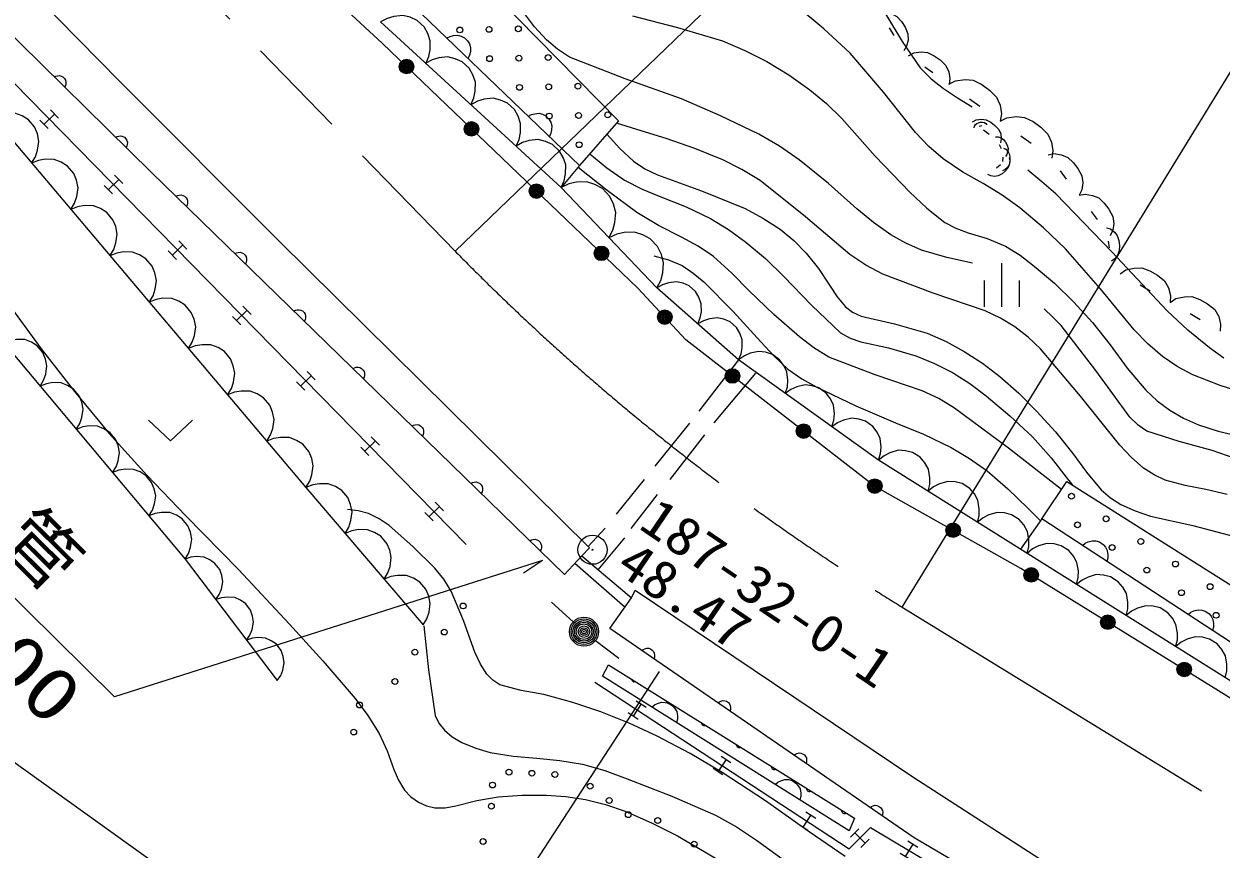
# Model space of a CAD drawing. Units: millimetres, scale not verified. Extents: x 40000 to 680000, y 20000 to 380000.
# Drawn here: x 289113 to 330033, y 272312 to 300514 of the extents above; entities that cross this region are included whole.
import ezdxf
from ezdxf.enums import TextEntityAlignment as Align

# ---------------------------------------------------------------- set-up
doc = ezdxf.new("R2010")
doc.units = ezdxf.units.MM
doc.header["$LTSCALE"] = 1000
doc.linetypes.add('CHAIN', pattern=[18.5, 12, -1.5, 3.5, -1.5])
for name, color, linetype, lineweight in [('M-BGD', 7, 'Continuous', 25), ('M-BGD-HTXT', 7, 'Continuous', 13), ('M-BMK', 2, 'CHAIN', 13), ('M-BMK-SRVR', 3, 'Continuous', 25)]:
    doc.layers.add(name, color=color, linetype=linetype, lineweight=lineweight)
doc.styles.add('ＭＳ ゴシック', font='')
doc.styles.get('ＭＳ ゴシック').set_extended_font_data('MS Gothic')

# ---------------------------------------------------------------- blocks, each defined once
blk = doc.blocks.new('BUHIN459')
at = {"color": 3, "linetype": 'Continuous', "lineweight": 25}
for radius in [498, 15]:
    blk.add_circle((0, 0), radius, dxfattribs=at)
blk = doc.blocks.new('BUHIN474')
at = {"color": 7, "linetype": 'Continuous', "lineweight": 25}
blk.add_lwpolyline([(27, 499), (139, 453), (234, 388), (338, 287), (392, 174), (421, 55), (413, -100), (372, -215), (306, -322), (191, -413), (90, -468), (-27, -499)], dxfattribs=at)
blk = doc.blocks.new('BUHIN475')
at = {"color": 7, "linetype": 'Continuous', "lineweight": 25}
blk.add_lwpolyline([(16, 249), (72, 226), (119, 193), (171, 142), (197, 85), (211, 25), (206, -52), (185, -110), (151, -163), (93, -208), (43, -234), (-16, -249)], dxfattribs=at)
blk = doc.blocks.new('BUHIN476')
at = {"color": 7, "linetype": 'Continuous', "lineweight": 25}
blk.add_lwpolyline([(15, 250), (71, 226), (118, 193), (170, 143), (197, 86), (211, 26), (206, -51), (185, -109), (152, -162), (94, -207), (44, -234), (-15, -250)], dxfattribs=at)
blk = doc.blocks.new('BUHIN477')
at = {"color": 7, "linetype": 'Continuous', "lineweight": 25}
blk.add_lwpolyline([(-27, 249), (32, 235), (84, 210), (144, 169), (179, 118), (203, 61), (212, -16), (201, -76), (177, -134), (128, -188), (82, -224), (27, -249)], dxfattribs=at)
blk = doc.blocks.new('BUHIN488')
at = {"color": 7, "linetype": 'Continuous', "lineweight": 25}
blk.add_lwpolyline([(-76, 494), (44, 472), (149, 428), (272, 350), (348, 251), (401, 140), (424, -13), (408, -135), (365, -252), (271, -366), (184, -440), (76, -494)], dxfattribs=at)
blk = doc.blocks.new('BUHIN489')
at = {"color": 7, "linetype": 'Continuous', "lineweight": 25}
blk.add_lwpolyline([(-67, 495), (52, 471), (157, 425), (279, 345), (353, 244), (403, 133), (424, -21), (405, -142), (360, -259), (264, -370), (176, -443), (67, -495)], dxfattribs=at)
blk = doc.blocks.new('BUHIN513')
at = {"color": 7, "linetype": 'Continuous', "lineweight": 25}
blk.add_lwpolyline([(151, -988), (367, -879), (541, -731), (729, -505), (815, -270), (853, -26), (806, 280), (697, 501), (545, 700), (298, 859), (88, 944), (-151, 988)], dxfattribs=at)
blk = doc.blocks.new('BUHIN514')
at = {"color": 7, "linetype": 'Continuous', "lineweight": 25}
blk.add_lwpolyline([(89, -976), (307, -882), (486, -748), (684, -538), (781, -313), (834, -77), (806, 226), (712, 449), (575, 653), (343, 824), (143, 918), (-89, 976)], dxfattribs=at)
blk = doc.blocks.new('BUHIN515')
at = {"color": 7, "linetype": 'Continuous', "lineweight": 25}
blk.add_lwpolyline([(-8, -932), (207, -864), (389, -754), (596, -574), (710, -370), (782, -152), (784, 137), (716, 357), (606, 563), (403, 747), (222, 856), (8, 932)], dxfattribs=at)
blk = doc.blocks.new('BUHIN516')
at = {"color": 7, "linetype": 'Continuous', "lineweight": 25}
blk.add_lwpolyline([(-116, -1179), (164, -1117), (408, -998), (690, -794), (857, -549), (972, -280), (1008, 85), (947, 371), (831, 644), (594, 900), (378, 1058), (116, 1179)], dxfattribs=at)
blk = doc.blocks.new('BUHIN517')
at = {"color": 7, "linetype": 'Continuous', "lineweight": 25}
blk.add_lwpolyline([(-31, -1046), (212, -975), (420, -855), (656, -658), (789, -432), (874, -188), (884, 136), (812, 385), (694, 619), (469, 829), (269, 956), (31, 1046)], dxfattribs=at)
blk = doc.blocks.new('BUHIN519')
at = {"color": 7, "linetype": 'Continuous', "lineweight": 25}
blk.add_lwpolyline([(-155, -952), (76, -916), (280, -832), (520, -681), (668, -490), (776, -278), (824, 18), (789, 253), (709, 481), (529, 701), (361, 840), (155, 952)], dxfattribs=at)
blk = doc.blocks.new('BUHIN520')
at = {"color": 7, "linetype": 'Continuous', "lineweight": 25}
blk.add_lwpolyline([(-180, -849), (29, -827), (216, -760), (438, -634), (580, -469), (686, -283), (741, -20), (720, 193), (658, 402), (506, 607), (361, 740), (180, 849)], dxfattribs=at)
blk = doc.blocks.new('BUHIN521')
at = {"color": 7, "linetype": 'Continuous', "lineweight": 25}
blk.add_lwpolyline([(-162, -1025), (86, -985), (305, -894), (562, -730), (721, -523), (836, -295), (886, 23), (847, 276), (760, 521), (566, 756), (385, 906), (162, 1025)], dxfattribs=at)
blk = doc.blocks.new('BUHIN522')
at = {"color": 7, "linetype": 'Continuous', "lineweight": 25}
blk.add_lwpolyline([(-156, -1017), (90, -977), (307, -885), (561, -721), (717, -516), (830, -289), (878, 27), (839, 277), (751, 520), (558, 752), (377, 900), (156, 1017)], dxfattribs=at)
blk = doc.blocks.new('BUHIN656')
at = {"color": 7, "linetype": 'Continuous', "lineweight": 25}
blk.add_circle((0, 0), 99.5, dxfattribs=at)
blk = doc.blocks.new('BUHIN659')
at = {"color": 7, "linetype": 'Continuous', "lineweight": 25}
blk.add_circle((0, 0), 99.5, dxfattribs=at)
blk = doc.blocks.new('BUHIN641')
at = {"color": 7, "linetype": 'Continuous', "lineweight": 25}
blk.add_circle((0, 0), 99.5, dxfattribs=at)
blk = doc.blocks.new('BUHIN660')
at = {"color": 7, "linetype": 'Continuous', "lineweight": 25}
blk.add_circle((0, 0), 99.5, dxfattribs=at)
blk = doc.blocks.new('BUHIN664')
at = {"color": 7, "linetype": 'Continuous', "lineweight": 25}
blk.add_circle((0, 0), 99.5, dxfattribs=at)
blk = doc.blocks.new('BUHIN580')
at = {"color": 7, "linetype": 'Continuous', "lineweight": 25}
blk.add_circle((0, 0), 99.5, dxfattribs=at)
blk = doc.blocks.new('BUHIN673')
at = {"color": 7, "linetype": 'Continuous', "lineweight": 25}
for p, q in [((-266, -180), (-233, 221)), ((249, -21), (-249, 21)), ((266, 180), (233, -221))]:
    blk.add_line(p, q, dxfattribs=at)
blk = doc.blocks.new('BUHIN674')
at = {"color": 7, "linetype": 'Continuous', "lineweight": 25}
for p, q in [((-221, -233), (-274, 166)), ((248, 33), (-248, -33)), ((221, 233), (274, -166))]:
    blk.add_line(p, q, dxfattribs=at)
blk = doc.blocks.new('BUHIN676')
at = {"color": 7, "linetype": 'Continuous', "lineweight": 25}
for p, q in [((-211, -242), (-281, 155)), ((246, 43), (-246, -43)), ((211, 242), (281, -155))]:
    blk.add_line(p, q, dxfattribs=at)
blk = doc.blocks.new('BUHIN687')
at = {"color": 7, "linetype": 'Continuous', "lineweight": 25}
for radius in [249, 220, 191, 161, 132, 97.5, 67.5, 38.8, 7.5]:
    blk.add_circle((0, 0), radius, dxfattribs=at)
blk = doc.blocks.new('BUHIN688')
at = {"color": 7, "linetype": 'Continuous', "lineweight": 25}
for radius in [249, 220, 191, 161, 132, 97.5, 67.5, 38.8, 7.5]:
    blk.add_circle((0, 0), radius, dxfattribs=at)
blk = doc.blocks.new('BUHIN692')
at = {"color": 7, "linetype": 'Continuous', "lineweight": 25}
for radius in [249, 220, 191, 161, 132, 97.5, 67.5, 38.8, 7.5]:
    blk.add_circle((0, 0), radius, dxfattribs=at)
blk = doc.blocks.new('BUHIN725')
at = {"color": 7, "linetype": 'Continuous', "lineweight": 25}
blk.add_line((-45, -147), (45, 147), dxfattribs=at)
blk.add_lwpolyline([(227, 735), (362, 609), (462, 401), (507, 206), (477, -22), (408, -243), (300, -463), (146, -609), (-44, -703), (-227, -735)], dxfattribs=at)
blk = doc.blocks.new('BUHIN727')
at = {"color": 7, "linetype": 'Continuous', "lineweight": 25}
blk.add_line((19, -216), (-19, 216), dxfattribs=at)
blk.add_lwpolyline([(-96, 1078), (146, 986), (388, 768), (550, 538), (632, 224), (661, -99), (637, -443), (514, -715), (317, -939), (96, -1078)], dxfattribs=at)
blk = doc.blocks.new('BUHIN728')
at = {"color": 7, "linetype": 'Continuous', "lineweight": 25}
blk.add_line((-36, -171), (36, 171), dxfattribs=at)
blk.add_lwpolyline([(178, 855), (343, 727), (479, 502), (550, 287), (540, 26), (487, -231), (388, -491), (230, -672), (25, -799), (-178, -855)], dxfattribs=at)
blk = doc.blocks.new('BUHIN721')
at = {"color": 7, "linetype": 'Continuous', "lineweight": 25}
blk.add_line((38, -194), (-38, 194), dxfattribs=at)
blk.add_lwpolyline([(-190, 968), (39, 907), (279, 733), (447, 540), (552, 264), (609, -27), (620, -341), (535, -599), (377, -821), (190, -968)], dxfattribs=at)
blk = doc.blocks.new('BUHIN786')
at = {"color": 7, "linetype": 'Continuous', "lineweight": 25}
for p, q in [((-276, 555), (-957, -34)), ((568, 490), (-568, -490)), ((509, -354), (-173, -942))]:
    blk.add_line(p, q, dxfattribs=at)
blk = doc.blocks.new('BUHIN787')
at = {"color": 7, "linetype": 'Continuous', "lineweight": 25}
blk.add_lwpolyline([(-221, 800), (-267, -230), (760, -335)], dxfattribs=at)
blk = doc.blocks.new('BUHIN789')
at = {"color": 7, "linetype": 'Continuous', "lineweight": 25}
for radius in [498, 440, 382, 322, 265, 195, 135, 77.5, 15]:
    blk.add_circle((0, 0), radius, dxfattribs=at)

msp = doc.modelspace()

# ---------------------------------------------------------------- linework, layer by layer
at = {"layer": 'M-BGD'}
for p, q in [((328814, 316777), (303848, 292750)), ((319133, 280579), (337353, 310295)), ((308103, 295679), (294208, 309043)), ((284129, 306955), (292387, 298547)), ((300401, 306417), (309431, 297197)), ((293477, 295431), (282966, 305761)), ((282306, 305083), (304234, 282727)), ((307478, 294925), (301303, 300582)), ((320180, 298840), (319903, 299036)), ((292387, 298547), (297851, 293083)), ((288034, 297346), (298752, 284668)), ((309431, 297197), (308103, 295679)), ((321853, 297026), (321765, 297005)), ((322111, 296736), (321918, 296881)), ((322524, 296250), (322456, 296385)), ((322576, 295807), (322583, 295962)), ((308103, 295679), (307478, 294925)), ((322354, 295595), (322499, 295710)), ((307591, 281696), (293477, 295431)), ((310743, 291491), (307478, 294925)), ((284707, 294052), (294619, 282220)), ((297851, 293083), (308445, 282603)), ((326220, 292864), (326187, 293093)), ((313543, 289028), (310743, 291491)), ((313540, 289032), (312183, 287279)), ((318324, 285604), (313543, 289028)), ((312711, 286884), (314125, 288580)), ((311863, 286865), (310676, 285395)), ((311203, 284942), (312391, 286469)), ((342020, 270727), (318324, 285604)), ((310317, 284942), (309356, 283755)), ((323902, 283594), (324756, 284874)), ((324756, 284874), (335671, 277976)), ((298752, 284668), (302758, 279970)), ((309865, 283265), (310770, 284433)), ((323902, 283594), (323175, 282558)), ((334746, 276519), (323902, 283594)), ((308979, 283284), (308400, 282648)), ((308745, 281860), (309658, 282944)), ((308445, 282603), (308179, 282338)), ((294619, 282220), (297769, 278070)), ((308179, 282338), (307591, 281696)), ((307941, 282078), (309663, 280585)), ((308179, 282338), (309886, 280896)), ((309886, 280896), (310000, 281162)), ((310000, 281162), (319493, 274780)), ((307886, 280078), (307146, 280751)), ((309140, 279856), (309886, 280896)), ((319540, 272692), (309140, 279856)), ((308654, 279439), (309450, 278834)), ((308889, 278220), (309094, 278611)), ((309094, 278611), (317506, 273363)), ((308624, 278012), (317323, 272321)), ((317320, 272935), (308889, 278220)), ((319493, 274780), (324540, 271517)), ((317506, 273363), (317320, 272935)), ((317323, 272321), (318055, 273052)), ((317370, 272721), (317655, 273006)), ((318055, 273052), (328543, 266792)), ((317512, 272863), (317866, 272510)), ((318008, 272652), (317724, 272368)), ((339003, 261322), (319540, 272692))]:
    msp.add_line(p, q, dxfattribs=at)
for points in [[(347103, 267173), (339557, 271537), (332011, 276447), (323192, 281902), (318191, 284721), (313372, 288448), (311736, 289721), (310093, 291483), (301365, 299848), (297455, 303485), (289225, 312170)], [(321538, 292338), (320659, 292530), (319793, 292782), (319253, 293020), (318742, 293310), (318147, 293727), (317586, 294195), (316619, 295057), (315613, 295873), (314941, 296336), (314234, 296750), (312924, 297377), (311589, 297949), (309664, 298637), (307763, 299382), (307353, 299650), (306972, 299974), (306561, 300421), (306184, 300921)], [(309910, 300795), (311458, 300393), (312995, 299932), (313758, 299610), (314503, 299230), (315253, 298776), (315981, 298264), (316541, 297799), (317069, 297284), (318212, 296000), (319395, 294762), (319974, 294223), (320591, 293733), (320972, 293529), (321391, 293374), (322033, 293178), (322659, 292923), (323165, 292608), (323642, 292240), (324337, 291651), (324989, 291021), (325638, 290306), (326242, 289551), (326827, 288753), (327458, 287994), (327846, 287631), (328280, 287308), (328754, 287035), (329265, 286811), (329934, 286597), (330622, 286439)], [(330939, 287862), (329997, 288160), (329063, 288519), (328537, 288808), (328035, 289153), (327533, 289581), (327064, 290060), (325917, 291459), (324718, 292825), (323960, 293549), (323160, 294229), (322551, 294667), (321900, 295060), (321206, 295453), (320537, 295902), (320046, 296325), (319585, 296801), (318491, 298183), (317354, 299518), (316457, 300345), (315509, 301137)], [(318557, 300862), (319130, 299916), (319751, 299009), (320121, 298643), (320545, 298310), (321025, 297990), (321522, 297685)], [(319350, 299428), (319528, 299525), (319780, 299559), (320000, 299539), (320228, 299429), (320436, 299283), (320629, 299094), (320729, 298883), (320763, 298651), (320734, 298449)], [(330239, 284430), (329510, 284597), (328801, 284734), (328123, 284926), (327744, 285101), (327383, 285336), (326961, 285702), (326572, 286121), (325228, 287795), (323857, 289406), (323438, 289807), (322984, 290158), (322492, 290456), (321967, 290703), (320196, 291308), (318467, 291962), (317890, 292273), (317345, 292637), (315828, 293923), (314273, 295163), (313654, 295541), (313004, 295868), (312050, 296258), (311062, 296597), (310214, 296864), (309366, 297123)], [(321533, 297172), (321661, 297237), (321842, 297256), (321998, 297237), (322158, 297154), (322303, 297045), (322436, 296906), (322503, 296754), (322522, 296588), (322496, 296445)], [(321589, 296965), (321602, 297017), (321639, 297074), (321682, 297114), (321745, 297139), (321811, 297155), (321882, 297160), (321942, 297142), (321994, 297108), (322029, 297066)], [(309036, 296746), (309477, 296260), (309953, 295824), (310340, 295566), (310769, 295353), (312273, 294810), (313763, 294208), (314373, 293881), (314960, 293498), (315427, 293109), (315850, 292680), (316268, 292160), (316651, 291584), (316906, 291188), (317198, 290845), (317440, 290663), (317726, 290526), (318869, 290266), (319987, 289947), (320633, 289662), (321252, 289323), (321873, 288923), (322469, 288467), (323121, 287894), (323738, 287270), (324372, 286574), (324965, 285831), (325432, 285189), (325937, 284594), (326248, 284322), (326605, 284091), (327099, 283867), (327626, 283694), (329071, 283370), (330495, 282990)], [(322321, 296655), (322412, 296656), (322518, 296617), (322600, 296562), (322667, 296471), (322718, 296370), (322754, 296255), (322749, 296151), (322713, 296053), (322659, 295979)], [(322597, 296273), (322678, 296229), (322754, 296140), (322801, 296050), (322816, 295935), (322811, 295818), (322786, 295696), (322729, 295605), (322648, 295535), (322563, 295496)], [(308454, 296080), (309034, 295598), (309645, 295169), (310244, 294862), (310882, 294604), (311747, 294261), (312585, 293863), (313199, 293489), (313788, 293059), (314459, 292494), (315090, 291884), (316033, 290903), (317029, 289955), (317355, 289779), (317720, 289653), (318663, 289441), (319597, 289168), (320238, 288910), (320850, 288598), (321441, 288228), (322000, 287806), (322814, 287122), (323583, 286396), (324220, 285685), (324818, 284925), (324885, 284837), (324951, 284750)], [(322790, 295940), (322814, 295832), (322793, 295694), (322748, 295582), (322655, 295479), (322546, 295393), (322417, 295321), (322291, 295301), (322165, 295319), (322063, 295365)], [(324575, 284603), (322768, 286017), (320920, 287387), (320382, 287708), (319816, 287975), (318211, 288520), (316631, 289122), (316113, 289441), (315618, 289819), (314742, 290582), (313901, 291394), (313313, 291999), (312682, 292562), (312155, 292916), (311584, 293226), (310806, 293625), (310064, 294073), (309044, 294817), (308059, 295610)], [(330133, 289093), (329636, 289444), (328894, 290052), (328186, 290710), (326304, 292730), (324381, 294705), (323907, 295115), (323424, 295516)], [(326122, 293550), (326253, 293507), (326388, 293398), (326481, 293280), (326533, 293116), (326558, 292945), (326555, 292761), (326497, 292612), (326399, 292488), (326285, 292407)], [(310647, 292590), (311142, 292450), (311607, 292256), (311993, 292001), (312349, 291694), (313353, 290689), (314306, 289651), (314740, 289165), (315220, 288718), (315698, 288382), (316214, 288094), (317552, 287459), (318908, 286882), (319867, 286487), (320809, 286033), (321434, 285661), (322034, 285234), (322747, 284624), (323428, 283963), (323639, 283749), (323856, 283528)], [(288500, 291049), (289704, 289405), (290841, 287948), (292031, 286521), (293313, 285095), (294647, 283703), (296444, 281868), (298194, 279994), (299334, 278749), (300433, 277460), (300868, 276878), (301254, 276262), (301533, 275666), (301760, 275036), (301916, 274667), (302125, 274330), (302339, 274101), (302605, 273909), (302872, 273786), (303159, 273721), (303510, 273724), (303876, 273790), (304597, 273974), (305327, 274098), (306138, 274155), (306962, 274153), (307632, 274112), (308304, 274009), (308990, 273835), (309660, 273603), (310569, 273209), (311453, 272760), (315754, 270237)], [(330514, 285664), (329732, 285938), (328596, 286238), (327501, 286591), (327197, 286802), (326918, 287073), (325754, 288669), (324562, 290202), (324283, 290487), (323986, 290771)], [(317179, 272053), (315914, 272928), (314463, 273956), (312979, 274933), (311887, 275576), (310756, 276172), (309803, 276613), (308827, 276997), (307870, 277323), (306883, 277595), (306108, 277732), (305377, 277922), (305142, 278079), (304941, 278287), (304714, 278634), (304524, 279039), (304135, 280128), (303714, 281131), (303463, 281538), (303160, 281913), (302407, 282654), (301597, 283366), (301257, 283600), (300887, 283780), (300538, 283874), (300171, 283915)], [(302780, 279945), (302940, 278434), (303167, 276879), (303299, 276613), (303483, 276379), (303756, 276149), (304083, 275955), (304560, 275755), (305047, 275616), (305838, 275486), (306644, 275415), (307427, 275343), (308204, 275210), (308973, 274993), (309732, 274716), (311254, 274120), (312746, 273471), (313467, 273070), (314158, 272616), (315525, 271625)]]:
    msp.add_lwpolyline(points, dxfattribs=at)
for centre, radius in [((304012, 300308), 99.5), ((305012, 300327), 99.5), ((306012, 300347), 99.5), ((305031, 299327), 99.5), ((306031, 299347), 99.5), ((307031, 299366), 99.5), ((306051, 298347), 99.5), ((307051, 298366), 99.5), ((308050, 298386), 99.5), ((309070, 297406), 99.5), ((307070, 297367), 99.5), ((308070, 297386), 99.5), ((308089, 296386), 99.5), ((311017, 290492), 249), ((311017, 290492), 220), ((311017, 290492), 191), ((311017, 290492), 161), ((311017, 290492), 132), ((311017, 290492), 97.5), ((311017, 290492), 67.5), ((311017, 290492), 38.8), ((311017, 290492), 7.5), ((313331, 288480), 249), ((313331, 288480), 220), ((313331, 288480), 191), ((313331, 288480), 161), ((313331, 288480), 132), ((313331, 288480), 97.5), ((313331, 288480), 67.5), ((313331, 288480), 38.8), ((313331, 288480), 7.5), ((315763, 286599), 249), ((315763, 286599), 220), ((315763, 286599), 191), ((315763, 286599), 161), ((315763, 286599), 132), ((315763, 286599), 97.5), ((315763, 286599), 67.5), ((315763, 286599), 38.8), ((315763, 286599), 7.5), ((324920, 284371), 99.5), ((326104, 283599), 99.5), ((325126, 283393), 99.5), ((327289, 282826), 99.5), ((326310, 282620), 99.5), ((327495, 281847), 99.5), ((328473, 282053), 99.5), ((328679, 281074), 99.5), ((329658, 281280), 99.5), ((304124, 280620), 99.5), ((329863, 280302), 99.5), ((303481, 279728), 99.5), ((302476, 279044), 99.5), ((305130, 274500), 99.5), ((305090, 273776), 99.5), ((309770, 273487), 99.5), ((310775, 273286), 99.5), ((304808, 272569), 99.5)]:
    msp.add_circle(centre, radius, dxfattribs=at)
for centre, start, end in [((309973, 278131), 183.6764, 292.4039), ((311171, 277380), 181.5183, 294.562), ((312369, 276629), 179.4128, 296.6675), ((313567, 275877), 177.3534, 298.7269), ((314765, 275126), 175.3348, 300.7455), ((315964, 274375), 173.3522, 302.728), ((317162, 273624), 171.4016, 304.6787)]:
    msp.add_arc(centre, 99.5, start, end, dxfattribs=at)
at = {"layer": 'M-BGD-HTXT'}
for p, q in [((340600, 238224), (267794, 290265)), ((292207, 277518), (280282, 289274)), ((306839, 282170), (292207, 277518)), ((306839, 282170), (306189, 281737)), ((310823, 278377), (304402, 268508))]:
    msp.add_line(p, q, dxfattribs=at)
at = {"layer": 'M-BMK'}
for p, q in [((287791, 309281), (303848, 292750)), ((319133, 280579), (345498, 264402))]:
    msp.add_line(p, q, dxfattribs=at)
msp.add_arc((360953, 348778), 80000, 224.45439, 238.48318, dxfattribs=at)

# ---------------------------------------------------------------- block references
at = {"layer": 'M-BGD', "rotation": 49.18191}
for name, p in [('BUHIN517', (302075, 299875)), ('BUHIN725', (318779, 300253)), ('BUHIN474', (303934, 299689)), ('BUHIN517', (303618, 298461)), ('BUHIN692', (302191, 299056)), ('BUHIN475', (290324, 298530)), ('BUHIN727', (321608, 297819)), ('BUHIN517', (305162, 297046)), ('BUHIN521', (288704, 296553)), ('BUHIN673', (289980, 297259)), ('BUHIN474', (306714, 297016)), ('BUHIN727', (323365, 296554)), ('BUHIN692', (304411, 296928)), ('BUHIN475', (292426, 296464)), ('BUHIN517', (306706, 295632)), ('BUHIN521', (290043, 294968)), ('BUHIN728', (324648, 295351)), ('BUHIN516', (308294, 294066)), ('BUHIN673', (292173, 295023)), ('BUHIN692', (306631, 294801)), ('BUHIN521', (291383, 293384)), ('BUHIN476', (294485, 294450)), ('BUHIN728', (325709, 293964)), ('BUHIN516', (309927, 292349)), ('BUHIN521', (292723, 291799)), ('BUHIN673', (294366, 292787)), ('BUHIN692', (308851, 292673)), ('BUHIN476', (296501, 292488)), ('BUHIN721', (327438, 291482)), ('BUHIN786', (322531, 291591)), ('BUHIN515', (311443, 290875)), ('BUHIN521', (294063, 290214)), ('BUHIN721', (329151, 290502)), ('BUHIN673', (296559, 290552)), ('BUHIN476', (298518, 290526)), ('BUHIN515', (312843, 289644)), ('BUHIN519', (289044, 288875)), ('BUHIN521', (295403, 288629)), ('BUHIN514', (314340, 288458)), ('BUHIN519', (290283, 287396)), ('BUHIN673', (298752, 288316)), ('BUHIN476', (300534, 288563)), ('BUHIN514', (315933, 287316)), ('BUHIN521', (296743, 287045)), ('BUHIN787', (294124, 286614)), ('BUHIN514', (317527, 286175)), ('BUHIN519', (291522, 285917)), ('BUHIN476', (302550, 286601)), ('BUHIN521', (298082, 285460)), ('BUHIN673', (300944, 286081)), ('BUHIN513', (319170, 285073)), ('BUHIN519', (292761, 284438)), ('BUHIN522', (299420, 283885)), ('BUHIN513', (320863, 284010)), ('BUHIN476', (304567, 284639)), ('BUHIN688', (318196, 284718)), ('BUHIN519', (293999, 282959)), ('BUHIN673', (303137, 283845)), ('BUHIN513', (322555, 282948)), ('BUHIN522', (300755, 282319)), ('BUHIN688', (320875, 283208)), ('BUHIN513', (324248, 281885)), ('BUHIN476', (306583, 282677)), ('BUHIN489', (325710, 282415)), ('BUHIN520', (295144, 281528)), ('BUHIN522', (302090, 280753)), ('BUHIN687', (323545, 281684)), ('BUHIN513', (325940, 280822)), ('BUHIN520', (296194, 280145)), ('BUHIN513', (327633, 279760)), ('BUHIN789', (308256, 279742)), ('BUHIN687', (326160, 280066)), ('BUHIN489', (329324, 280056)), ('BUHIN513', (329326, 278697)), ('BUHIN520', (297244, 278762)), ('BUHIN477', (310440, 278960)), ('BUHIN687', (328775, 278449)), ('BUHIN580', (301792, 278039)), ('BUHIN488', (310997, 276899)), ('BUHIN477', (313040, 277169)), ('BUHIN664', (300585, 277235)), ('BUHIN674', (310074, 277063)), ('BUHIN664', (300384, 276310)), ('BUHIN674', (312974, 275166)), ('BUHIN477', (315640, 275378)), ('BUHIN660', (305693, 274942)), ('BUHIN660', (306477, 274902)), ('BUHIN641', (307261, 274862)), ('BUHIN659', (308468, 274460)), ('BUHIN488', (315212, 274256)), ('BUHIN659', (309119, 273973)), ('BUHIN477', (318240, 273587)), ('BUHIN674', (315873, 273269)), ('BUHIN656', (312022, 272481)), ('BUHIN676', (319366, 272270))]:
    msp.add_blockref(name, p, dxfattribs=at)
at = {"layer": 'M-BMK-SRVR', "rotation": 243.98484}
msp.add_blockref('BUHIN459', (308545, 282542), dxfattribs=at)

# ---------------------------------------------------------------- texts
at = {"layer": 'M-BGD-HTXT', "style": 'ＭＳ ゴシック'}
msp.add_text('ヒューム管', height=1833, rotation=315.3, dxfattribs=at).set_placement((280705, 289443), align=Align.BOTTOM_LEFT)
for s, height, rotation, width, p in [('L=8.4 φ600', 1833, 316, 1.25, (277830, 287413)), ('187-32-0-1', 1320, 325.8, 1.1, (309853, 282973)), ('48.47', 1320, 325.8, 1.1, (309055, 281491))]:
    msp.add_text(s, height=height, rotation=rotation, dxfattribs=dict(at, width=width)).set_placement(p, align=Align.BOTTOM_LEFT)

doc.saveas('drawing.dxf')
